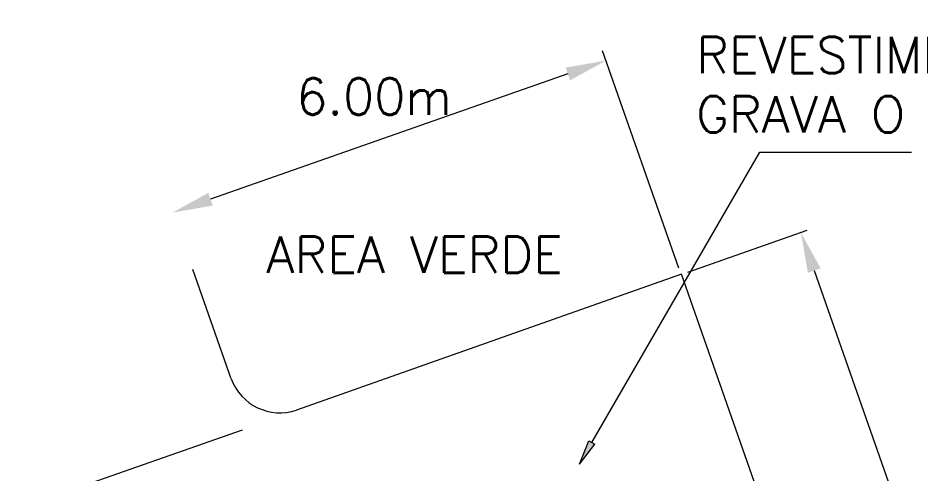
# Model space of a CAD drawing. Header units: millimetres. Extents: x 607619 to 1211550, y 1310734 to 2622648.
# Drawn here: x 607899.12 to 607925.91, y 1310879.98 to 1310893.52 of the extents above; entities that cross this region are included whole.
import ezdxf

# ---------------------------------------------------------------- set-up
doc = ezdxf.new("R2010")
doc.units = ezdxf.units.MM
doc.header["$PDMODE"] = 32
doc.header["$PDSIZE"] = 0.3
doc.layers.add('TEXTO 2', color=7, linetype='Continuous')
doc.styles.add('PUNTOS PI', font='arial.ttf', dxfattribs={"height": 2.75})
doc.styles.add('ROMANS', font='ROMANS', dxfattribs={"height": 0.2})
doc.dimstyles.new('COTAS LINDEROS', dxfattribs={"dimscale": 40, "dimtxt": 2.75, "dimasz": 0.06, "dimexe": 0.005, "dimexo": 0.005, "dimgap": 0.005, "dimtad": 2, "dimzin": 0, "dimdsep": 46, "dimtxsty": 'PUNTOS PI', "dimcen": 0.09, "dimclrd": 1, "dimclre": 1, "dimclrt": 3, "dimadec": 0, "dimazin": 0, "dimtfac": 1, "dimtofl": 0, "dimtmove": 0, "dimatfit": 3, "dimldrblk": 'ARCHTICK', "dimfxl": 1, "dimtolj": 1, "dimtzin": 0, "dimarcsym": 0})

# ---------------------------------------------------------------- blocks, each defined once
blk = doc.blocks.new('_ArchTick')
at = {"color": 0, "linetype": 'ByBlock', "const_width": 0.15}
blk.add_lwpolyline([(-0.5, -0.5), (0.5, 0.5)], dxfattribs=at)
blk = doc.blocks.new('*D82')
at = {"color": 7, "lineweight": -2, "transparency": 16777216}
blk.add_line((607924.9508835063, 1311040.666435229), (607922.1360415048, 1311049.675248045), dxfattribs=at)
at = {"layer": 'Defpoints', "color": 0, "transparency": 16777216}
for p in [(607922.136041505, 1311049.675248045), (607922.1360415048, 1311049.675248045), (607924.9508835068, 1311040.666435229)]:
    blk.add_point(p, dxfattribs=at)
at = {"color": 7, "lineweight": -2, "transparency": 16777216, "xscale": 0.8, "yscale": 0.8, "zscale": 0.8}
for p, rotation in [((607922.1360415048, 1311049.675248045), 107.3516374005312), ((607924.9508835063, 1311040.666435229), 287.3516374005312)]:
    blk.add_blockref('_ArchTick', p, dxfattribs=dict(at, rotation=rotation))
at = {"color": 7, "transparency": 16777216, "insert": (607922.7673726031, 1311044.928349035), "char_height": 2.75, "width": 591.5501287113874, "attachment_point": 5, "rotation": 287.3516374005312, "style": 'PUNTOS PI'}
blk.add_mtext('\\A1;{\\fArial|b1|i0|c0|p34;\\H0.43636x;5.86 M}', dxfattribs=at)
blk = doc.blocks.new('*D83')
at = {"color": 7, "lineweight": -2, "transparency": 16777216}
blk.add_line((607840.9026711765, 1311025.406048036), (607838.475716504, 1311032.534637433), dxfattribs=at)
at = {"layer": 'Defpoints', "color": 0, "transparency": 16777216}
for p in [(607838.4757165043, 1311032.534637433), (607838.475716504, 1311032.534637433), (607840.9026711769, 1311025.406048036)]:
    blk.add_point(p, dxfattribs=at)
at = {"color": 7, "lineweight": -2, "transparency": 16777216, "xscale": 0.8, "yscale": 0.8, "zscale": 0.8}
for p, rotation in [((607838.475716504, 1311032.534637433), 108.8013317098088), ((607840.9026711765, 1311025.406048036), 288.8013317098088)]:
    blk.add_blockref('_ArchTick', p, dxfattribs=dict(at, rotation=rotation))
at = {"color": 7, "transparency": 16777216, "insert": (607838.91987466, 1311028.708425169), "char_height": 2.75, "width": 591.5501287113874, "attachment_point": 5, "rotation": 288.8013317098088, "style": 'PUNTOS PI'}
blk.add_mtext('\\A1;{\\fArial|b1|i0|c0|p34;\\H0.43636x;3.67M}', dxfattribs=at)

msp = doc.modelspace()

# ---------------------------------------------------------------- hatches: boundary and pattern name
at = {"lineweight": 0}
h = msp.add_hatch(color=256, dxfattribs=at)
h.dxf.hatch_style = 1
h.paths.add_polyline_path([(607916.2356381927, 1310880.862854172), (607916.0612606202, 1310880.963531111), (607915.7785896042, 1310880.272576672)])

# ---------------------------------------------------------------- linework, layer by layer
for p, q in [((607918.7293602411, 1310886.090212543), (607916.4659851411, 1310892.54219779)), ((607915.4352578652, 1310891.855292001), (607904.8318812182, 1310888.135596782)), ((607916.1484494068, 1310880.913192641), (607921.128365385, 1310889.538660133)), ((607921.128365385, 1310889.538660133), (607925.6360008994, 1310889.538660133)), ((607918.9987880634, 1310885.972823376), (607922.5398975655, 1310887.215190678)), ((607905.4465958998, 1310882.803432331), (607904.3068579838, 1310886.052018123)), ((607918.8100659483, 1310885.906611873), (607907.3857114782, 1310881.869894046)), ((607927.9279692763, 1310859.917925539), (607918.8100659483, 1310885.906611873)), ((607922.7484444638, 1310886.01664648), (607931.0718097563, 1310862.292625532)), ((607905.7683024514, 1310881.280106424), (607901.0797495848, 1310879.635907095)), ((607915.7785896043, 1310880.272576672), (607916.0612606202, 1310880.963531111)), ((607915.7785896041, 1310880.272576672), (607916.2356381927, 1310880.862854172)), ((607916.0612606202, 1310880.963531111), (607916.2356381927, 1310880.862854172))]:
    msp.add_line(p, q, dxfattribs=at)
msp.add_arc((607906.8984499184, 1310883.338473341), 1.547303775437057, 200.2299818695, 288.3553858134329, dxfattribs=at)
for points in [[(607915.3690528077, 1310892.044016378), (607915.5014629228, 1310891.666567625), (607916.5676041251, 1310892.252522347)], [(607904.7656761606, 1310888.324321158), (607904.8980862758, 1310887.946872405), (607903.6995349581, 1310887.738366436)], [(607922.9371665879, 1310886.082857987), (607922.5597223575, 1310885.950434979), (607922.3511754503, 1310887.148979174)]]:
    msp.add_solid(points, dxfattribs=at)

# ---------------------------------------------------------------- texts
at = {"lineweight": 0, "style": 'ROMANS'}
for s, p in [('REVESTIMIENTO DE AREA DE PARQUEO', (607919.2460941112, 1310891.881164576)), ('GRAVA O PIEDRIN DE 3/4 PULGADA', (607919.2460941112, 1310890.118639721)), ('AREA VERDE', (607906.4893271478, 1310885.947129034))]:
    msp.add_text(s, height=1.08, dxfattribs=at).set_placement(p)
at = {"lineweight": 0, "insert": (607909.6884287344, 1310891.186995004), "char_height": 1.08, "attachment_point": 5, "style": 'ROMANS'}
msp.add_mtext('\\A1;6.00m', dxfattribs=at)
at = {"layer": 'TEXTO 2', "style": 'PUNTOS PI'}
msp.add_text('CAPILLLA  CATOLICA DEL RODEO', height=3.666666666666666, rotation=18.41659766735248, dxfattribs=at).set_placement((607875.2132796606, 1310891.377888231))

# ---------------------------------------------------------------- dimensions: what is measured, and where the dimension line sits
for p1, p2, distance, text, picture, middle in [((607924.9508835068, 1311040.666435229), (607922.1360415051, 1311049.675248045), 3.3335249535485013e-10, '{\\fArial|b1|i0|c0|p34;\\H0.43636x;5.86 M}', '*D82', (607922.7673726031, 1311044.928349035)), ((607840.9026711768, 1311025.406048036), (607838.4757165044, 1311032.534637433), 3.306108885453311e-10, '{\\fArial|b1|i0|c0|p34;\\H0.43636x;3.67M}', '*D83', (607838.91987466, 1311028.708425169))]:
    dim = msp.add_aligned_dim(p1=p1, p2=p2, distance=distance, text=text, dimstyle='COTAS LINDEROS', override={"dimtxt": 2, "dimasz": 0.02, "dimpost": 'm', "dimblk1": 'ArchTick', "dimblk2": 'ArchTick', "dimsah": 1, "dimclrd": 7, "dimclrt": 7})
    dim.commit()
    dim.dimension.update_dxf_attribs({"geometry": picture, "text_midpoint": middle})

doc.saveas('drawing.dxf')
